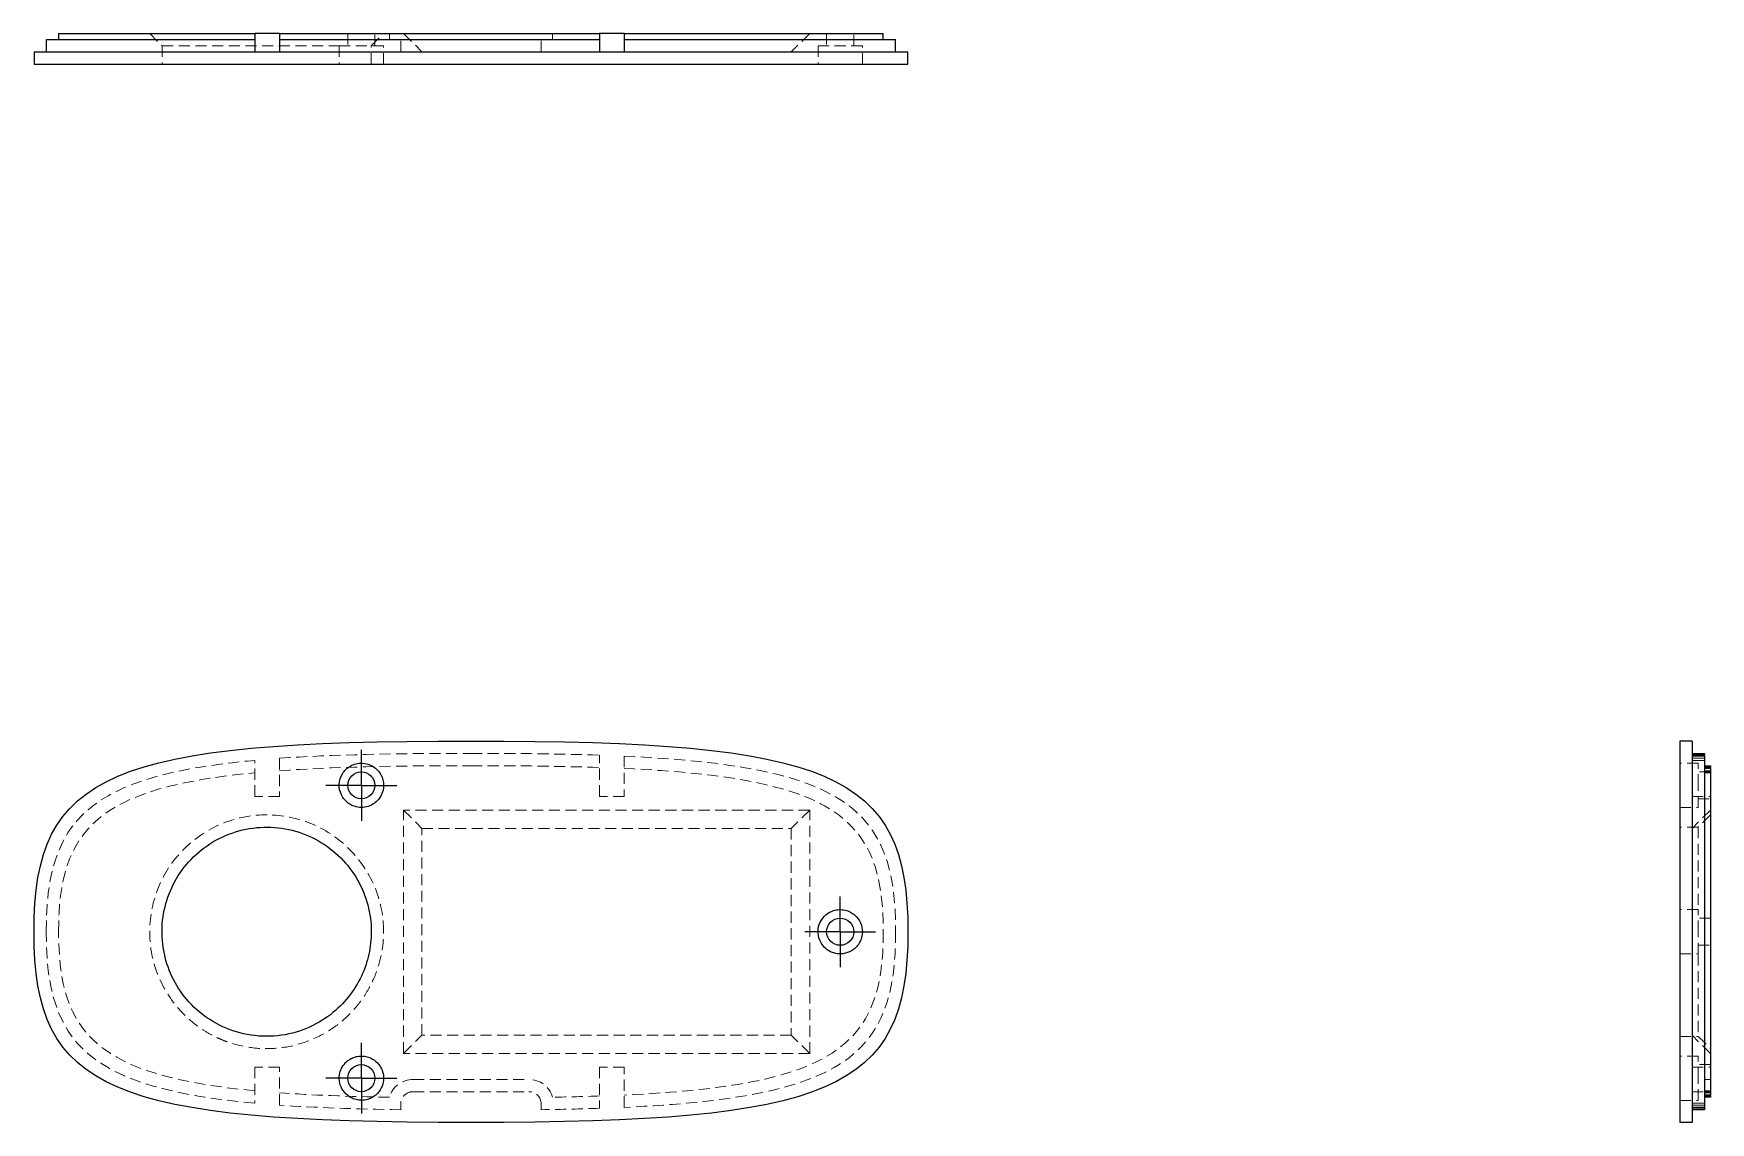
# Model space of a CAD drawing. Header units: millimetres. Extents: x 33 to 225, y 35 to 160.
import ezdxf

# ---------------------------------------------------------------- set-up
doc = ezdxf.new("R2010")
doc.units = ezdxf.units.MM
doc.linetypes.add('HIDDEN', pattern=[1.905, 1.27, -0.635])
doc.layers.add('10', color=7, linetype='Continuous')

# ---------------------------------------------------------------- blocks, each defined once
blk = doc.blocks.new('SW_CENTERMARKSYMBOL_0')
at = {"layer": '10', "color": 0}
for p, q in [((0, 2.5), (0, 4.05)), ((0, 0), (0, 2.5)), ((-2.5, 0), (-4.05, 0)), ((0, 0), (-2.5, 0)), ((0, 0), (0, -2.5)), ((0, 0), (2.5, 0)), ((2.5, 0), (4.05, 0)), ((0, -2.5), (0, -4.05))]:
    blk.add_line(p, q, dxfattribs=at)
blk = doc.blocks.new('SW_CENTERMARKSYMBOL_1')
at = {"layer": '10', "color": 0}
for p, q in [((0, 2.5), (0, 4.05)), ((0, 0), (0, 2.5)), ((-2.5, 0), (-4.05, 0)), ((0, 0), (-2.5, 0)), ((0, 0), (0, -2.5)), ((0, 0), (2.5, 0)), ((2.5, 0), (4.05, 0)), ((0, -2.5), (0, -4.05))]:
    blk.add_line(p, q, dxfattribs=at)
blk = doc.blocks.new('SW_CENTERMARKSYMBOL_2')
at = {"layer": '10', "color": 0}
for p, q in [((0, 2.5), (0, 4.05)), ((0, 0), (0, 2.5)), ((-2.5, 0), (-4.05, 0)), ((0, 0), (-2.5, 0)), ((0, 0), (0, -2.5)), ((0, 0), (2.5, 0)), ((2.5, 0), (4.05, 0)), ((0, -2.5), (0, -4.05))]:
    blk.add_line(p, q, dxfattribs=at)

msp = doc.modelspace()

# ---------------------------------------------------------------- linework, layer by layer
at = {"color": 7, "linetype": 'Continuous', "lineweight": 25}
for p, q in [((35.84, 159.76), (35.84, 159.06)), ((58.29, 159.76), (58.29, 159.06)), ((61.11, 159.76), (58.29, 159.76)), ((61.11, 159.76), (61.11, 159.06)), ((97.71, 159.76), (97.71, 159.06)), ((100.53, 159.76), (97.71, 159.76)), ((100.53, 159.76), (100.53, 159.06)), ((130.16, 159.06), (130.16, 159.76)), ((33.03, 157.65), (33.03, 156.24)), ((34.43, 159.06), (34.43, 157.65)), ((58.29, 159.06), (58.29, 157.65)), ((61.11, 159.06), (61.11, 157.65)), ((97.71, 159.06), (97.71, 157.65)), ((100.53, 159.06), (100.53, 157.65)), ((131.57, 157.65), (131.57, 159.06)), ((132.97, 156.24), (132.97, 157.65)), ((222.65, 78.82), (221.24, 78.82)), ((222.65, 77.41), (224.06, 77.41)), ((224.06, 77.2), (222.65, 77.2)), ((224.06, 77.09), (222.65, 77.09)), ((224.06, 77.13), (224.06, 77.2)), ((224.06, 76), (224.76, 76)), ((224.76, 75.79), (224.06, 75.79)), ((224.76, 75.68), (224.06, 75.68)), ((224.76, 75.72), (224.76, 75.79)), ((224.06, 36.91), (222.65, 36.91)), ((224.06, 36.8), (222.65, 36.8)), ((224.06, 36.64), (222.65, 36.64)), ((224.76, 38.32), (224.06, 38.32)), ((224.76, 38.21), (224.06, 38.21)), ((224.76, 38.07), (224.06, 38.07)), ((224.06, 36.87), (224.06, 36.8)), ((224.76, 38.21), (224.76, 38.28)), ((222.65, 35.18), (221.24, 35.18))]:
    msp.add_line(p, q, dxfattribs=at)
at = {"color": 7, "linetype": 'HIDDEN', "lineweight": 18}
for p, q in [((35.84, 159.06), (35.84, 159.76)), ((46.26, 159.76), (47.67, 158.35)), ((68.92, 159.76), (68.92, 158.35)), ((71.6, 158.35), (73.01, 159.76)), ((72.02, 158.35), (72.02, 159.76)), ((73.68, 159.76), (73.68, 159.06)), ((75.3, 159.76), (77.39, 157.66)), ((92.32, 159.76), (92.32, 159.06)), ((121.74, 159.76), (119.64, 157.66)), ((123.68, 159.76), (123.68, 158.35)), ((126.78, 158.35), (126.78, 159.76)), ((130.16, 159.06), (130.16, 159.76)), ((33.03, 157.65), (33.03, 156.24)), ((34.43, 157.65), (34.43, 159.06)), ((47.67, 158.35), (47.67, 156.24)), ((73.01, 158.35), (67.94, 158.35)), ((67.94, 158.35), (67.94, 156.24)), ((71.6, 156.24), (71.6, 158.35)), ((73.01, 156.24), (73.01, 158.35)), ((74.98, 157.65), (74.98, 159.06)), ((119.64, 157.66), (77.39, 157.66)), ((91.02, 157.65), (91.02, 159.06)), ((127.77, 158.35), (122.7, 158.35)), ((122.7, 158.35), (122.7, 156.24)), ((127.77, 156.24), (127.77, 158.35)), ((131.57, 157.65), (131.57, 159.06)), ((132.97, 157.65), (132.97, 156.24)), ((61.11, 76.84), (61.11, 72.49)), ((97.71, 72.49), (97.71, 77.2)), ((100.53, 77.09), (100.53, 72.49)), ((224.06, 76.84), (222.65, 76.84)), ((58.29, 72.49), (58.29, 76.61)), ((223.35, 76.29), (221.24, 76.29)), ((224.06, 76.61), (222.65, 76.61)), ((223.35, 73.75), (223.35, 76.29)), ((224.76, 75.3), (223.35, 75.3)), ((224.76, 75.42), (224.06, 75.42)), ((224.76, 75.19), (224.06, 75.19)), ((223.35, 71.22), (223.35, 73.75)), ((61.11, 72.49), (58.29, 72.49)), ((100.53, 72.49), (97.71, 72.49)), ((221.24, 71.22), (223.35, 71.22)), ((222.65, 72.49), (224.76, 72.49)), ((223.35, 72.2), (224.76, 72.2)), ((75.3, 70.92), (77.39, 68.83)), ((75.3, 43.08), (75.3, 70.92)), ((121.74, 70.92), (75.3, 70.92)), ((121.74, 70.92), (119.64, 68.83)), ((121.74, 43.08), (121.74, 70.92)), ((224.76, 70.92), (222.66, 68.83)), ((224.76, 70.37), (223.35, 68.97)), ((77.39, 68.83), (119.64, 68.83)), ((77.39, 45.17), (77.39, 68.83)), ((119.64, 68.83), (119.64, 45.17)), ((223.35, 68.97), (221.24, 68.97)), ((222.66, 45.17), (222.66, 68.83)), ((223.35, 59.53), (221.24, 59.53)), ((223.35, 57), (223.35, 59.53)), ((224.76, 58.55), (223.35, 58.55)), ((223.35, 54.47), (223.35, 57)), ((221.24, 54.47), (223.35, 54.47)), ((223.35, 55.45), (224.76, 55.45)), ((75.3, 43.08), (77.39, 45.17)), ((119.64, 45.17), (77.39, 45.17)), ((121.74, 43.08), (119.64, 45.17)), ((221.24, 45.03), (223.35, 45.03)), ((224.76, 43.08), (222.66, 45.17)), ((121.74, 43.08), (75.3, 43.08)), ((223.35, 42.78), (221.24, 42.78)), ((223.35, 40.25), (223.35, 42.78)), ((61.11, 41.51), (58.29, 41.51)), ((58.29, 41.51), (58.29, 37.39)), ((61.11, 37.16), (61.11, 41.51)), ((97.71, 41.51), (97.71, 36.8)), ((100.53, 41.51), (97.71, 41.51)), ((100.53, 36.91), (100.53, 41.51)), ((222.65, 41.51), (224.76, 41.51)), ((224.76, 41.8), (223.35, 41.8)), ((76.38, 40.11), (89.62, 40.11)), ((76.38, 38.7), (89.62, 38.7)), ((222.65, 38.7), (224.06, 38.7)), ((223.35, 37.71), (223.35, 40.25)), ((224.06, 40.11), (224.76, 40.11)), ((224.76, 38.81), (224.06, 38.81)), ((224.06, 38.7), (224.76, 38.7)), ((224.76, 38.58), (224.06, 38.58)), ((74.98, 37.29), (74.98, 36.64)), ((91.02, 36.64), (91.02, 37.29)), ((221.24, 37.71), (223.35, 37.71)), ((224.06, 37.39), (222.65, 37.39)), ((224.06, 37.16), (222.65, 37.16))]:
    msp.add_line(p, q, dxfattribs=at)
at = {"color": 7, "linetype": 'HIDDEN', "lineweight": 18, "flags": 128}
for points in [[(223.35, 45.03), (224.06, 44.33), (224.76, 43.63)], [(224.76, 40.11), (224.76, 40.11)], [(73.68, 38.07), (73.68, 38.07)], [(92.32, 38.07), (92.32, 38.07)]]:
    msp.add_lwpolyline(points, dxfattribs=at)
at = {"color": 7, "linetype": 'Continuous', "lineweight": 25}
for centre in [(70.47, 73.75), (125.23, 57), (70.47, 40.25)]:
    msp.add_circle(centre, 1.55, dxfattribs=at)
at = {"color": 7, "linetype": 'HIDDEN', "lineweight": 18}
for centre, radius, start, end in [((76.38, 37.29), 2.82, 90.0004, 163.9755), ((76.38, 37.29), 1.41, 90, 180.0005), ((89.62, 37.29), 2.82, 16.0245, 89.9996), ((89.62, 37.29), 1.41, 0, 90)]:
    msp.add_arc(centre, radius, start, end, dxfattribs=at)
at = {"color": 7, "linetype": 'Continuous', "lineweight": 25}
for points, knots in [([(35.84, 159.76), (35.85, 159.76), (35.87, 159.76), (36.07, 159.76), (36.42, 159.76), (36.96, 159.76), (37.7, 159.76), (38.66, 159.76), (39.85, 159.76), (41.28, 159.76), (42.98, 159.76), (44.9, 159.76), (47.06, 159.76), (49.45, 159.76), (52.13, 159.76), (55.11, 159.76), (57.2, 159.76), (58.29, 159.76)], [0, 0, 0, 0, 0.065803, 0.130239, 0.189969, 0.245916, 0.299284, 0.351557, 0.404428, 0.459663, 0.518951, 0.583799, 0.651427, 0.726115, 0.808659, 0.89975, 1, 1, 1, 1]), ([(100.53, 159.76), (101.82, 159.76), (104.29, 159.76), (107.84, 159.76), (111.06, 159.76), (113.99, 159.76), (116.62, 159.76), (118.97, 159.76), (121.11, 159.76), (123.02, 159.76), (124.72, 159.76), (126.15, 159.76), (127.34, 159.76), (128.3, 159.76), (129.04, 159.76), (129.58, 159.76), (129.93, 159.76), (130.13, 159.76), (130.15, 159.76), (130.16, 159.76)], [0, 0, 0, 0, 0.096578, 0.185017, 0.265725, 0.339142, 0.405752, 0.466104, 0.520826, 0.574052, 0.622715, 0.668051, 0.711447, 0.754352, 0.798156, 0.844076, 0.893102, 0.94599, 1, 1, 1, 1]), ([(33.03, 157.65), (33.04, 157.65), (33.06, 157.65), (33.27, 157.65), (33.64, 157.65), (34.21, 157.65), (34.99, 157.65), (36, 157.65), (37.26, 157.65), (38.78, 157.65), (40.58, 157.65), (42.51, 157.65), (44.53, 157.65), (46.61, 157.65), (48.91, 157.65), (51.43, 157.65), (54.18, 157.65), (57.17, 157.65), (60.31, 157.65), (63.6, 157.65), (67.02, 157.65), (70.67, 157.65), (74.56, 157.65), (78.7, 157.65), (81.54, 157.65), (83, 157.65)], [0, 0, 0, 0, 0.039931, 0.079008, 0.115163, 0.148897, 0.180863, 0.211871, 0.242867, 0.274859, 0.308836, 0.345698, 0.377798, 0.412588, 0.450368, 0.4914, 0.53592, 0.584138, 0.636248, 0.687587, 0.742478, 0.801046, 0.863411, 0.929691, 1, 1, 1, 1]), ([(34.44, 159.06), (34.45, 159.06), (34.46, 159.06), (34.67, 159.06), (35.03, 159.06), (35.59, 159.06), (36.35, 159.06), (37.33, 159.06), (38.56, 159.06), (40.03, 159.06), (41.78, 159.06), (43.67, 159.06), (45.66, 159.06), (47.75, 159.06), (50.05, 159.06), (52.59, 159.06), (55.36, 159.06), (57.29, 159.06), (58.29, 159.06)], [0, 0, 0, 0, 0.066002, 0.13061, 0.190439, 0.246361, 0.299514, 0.351307, 0.403367, 0.45741, 0.5151, 0.577937, 0.634272, 0.695558, 0.762329, 0.835054, 0.914152, 1, 1, 1, 1]), ([(83, 157.65), (84.59, 157.65), (87.67, 157.65), (92.15, 157.65), (96.33, 157.65), (100.24, 157.65), (103.87, 157.65), (107.24, 157.65), (110.45, 157.65), (113.48, 157.65), (116.35, 157.65), (118.94, 157.65), (121.27, 157.65), (123.43, 157.65), (125.42, 157.65), (127.22, 157.65), (128.74, 157.65), (130, 157.65), (131.01, 157.65), (131.79, 157.65), (132.36, 157.65), (132.73, 157.65), (132.94, 157.65), (132.96, 157.65), (132.97, 157.65)], [0, 0, 0, 0, 0.076499, 0.148216, 0.2153, 0.277903, 0.336183, 0.390307, 0.440448, 0.491224, 0.537677, 0.580105, 0.618849, 0.6543, 0.691162, 0.72514, 0.757132, 0.788127, 0.819136, 0.851102, 0.884836, 0.920992, 0.960069, 1, 1, 1, 1]), ([(100.53, 159.06), (101.73, 159.06), (104.04, 159.06), (107.38, 159.06), (110.46, 159.06), (113.28, 159.06), (115.85, 159.06), (118.19, 159.06), (120.31, 159.06), (122.33, 159.06), (124.22, 159.06), (125.97, 159.06), (127.44, 159.06), (128.67, 159.06), (129.65, 159.06), (130.41, 159.06), (130.97, 159.06), (131.33, 159.06), (131.54, 159.06), (131.55, 159.06), (131.56, 159.06)], [0, 0, 0, 0, 0.0850296, 0.1637132, 0.2363294, 0.3031765, 0.3645792, 0.4208959, 0.4725298, 0.5199399, 0.5721354, 0.6200553, 0.6649459, 0.7081889, 0.7512108, 0.7953619, 0.8418132, 0.8915095, 0.9451762, 1, 1, 1, 1]), ([(33.03, 156.24), (33.04, 156.24), (33.06, 156.24), (33.27, 156.24), (33.64, 156.24), (34.21, 156.24), (34.99, 156.24), (36, 156.24), (37.26, 156.24), (38.78, 156.24), (40.58, 156.24), (42.51, 156.24), (44.53, 156.24), (46.61, 156.24), (48.91, 156.24), (51.43, 156.24), (54.18, 156.24), (57.17, 156.24), (60.31, 156.24), (63.6, 156.24), (67.02, 156.24), (70.67, 156.24), (74.56, 156.24), (78.7, 156.24), (81.54, 156.24), (83, 156.24)], [0, 0, 0, 0, 0.039931, 0.079008, 0.115163, 0.148897, 0.180863, 0.211871, 0.242867, 0.274859, 0.308836, 0.345698, 0.377798, 0.412588, 0.450368, 0.4914, 0.53592, 0.584138, 0.636248, 0.687587, 0.742478, 0.801046, 0.863411, 0.929691, 1, 1, 1, 1]), ([(83, 156.24), (84.59, 156.24), (87.67, 156.24), (92.15, 156.24), (96.33, 156.24), (100.24, 156.24), (103.87, 156.24), (107.24, 156.24), (110.45, 156.24), (113.48, 156.24), (116.35, 156.24), (118.94, 156.24), (121.27, 156.24), (123.43, 156.24), (125.42, 156.24), (127.22, 156.24), (128.74, 156.24), (130, 156.24), (131.01, 156.24), (131.79, 156.24), (132.36, 156.24), (132.73, 156.24), (132.94, 156.24), (132.96, 156.24), (132.97, 156.24)], [0, 0, 0, 0, 0.076499, 0.148216, 0.2153, 0.277903, 0.336183, 0.390307, 0.440448, 0.491224, 0.537677, 0.580105, 0.618849, 0.6543, 0.691162, 0.72514, 0.757132, 0.788127, 0.819136, 0.851102, 0.884836, 0.920992, 0.960069, 1, 1, 1, 1]), ([(69.01, 71.68), (68.65, 71.93), (68.37, 72.27), (68, 73.04), (67.92, 73.46), (67.96, 74.29), (68.08, 74.7), (68.52, 75.43), (68.84, 75.74), (69.43, 76.07), (69.64, 76.16), (70.08, 76.27), (70.31, 76.29), (71, 76.27), (71.45, 76.13), (72.01, 75.78), (72.18, 75.63), (72.48, 75.32), (72.6, 75.14), (72.9, 74.58), (73.01, 74.17), (73.01, 73.75)], [0, 0, 0, 0, 0.125, 0.125, 0.25, 0.25, 0.375, 0.375, 0.5, 0.5, 0.5625, 0.5625, 0.625, 0.625, 0.75, 0.75, 0.8125, 0.8125, 0.875, 0.875, 1, 1, 1, 1]), ([(73.01, 73.75), (73.01, 73.37), (72.92, 72.99), (72.66, 72.46), (72.55, 72.28), (72.27, 71.96), (72.11, 71.81), (71.73, 71.54), (71.5, 71.42), (71.01, 71.26), (70.74, 71.22), (70.19, 71.22), (69.92, 71.27), (69.43, 71.43), (69.2, 71.55), (69.01, 71.68)], [0, 0, 0, 0, 0.25, 0.25, 0.375, 0.375, 0.5, 0.5, 0.625, 0.625, 0.75, 0.75, 0.875, 0.875, 1, 1, 1, 1]), ([(54.26, 46.31), (53.3, 46.79), (52.4, 47.4), (50.82, 48.83), (50.14, 49.64), (49, 51.41), (48.55, 52.36), (47.92, 54.33), (47.73, 55.36), (47.63, 57.42), (47.71, 58.45), (48.14, 60.48), (48.48, 61.46), (49.42, 63.33), (50.02, 64.2), (51.43, 65.78), (52.25, 66.48), (54.05, 67.64), (55.04, 68.1), (57.12, 68.75), (58.21, 68.93), (60.4, 68.99), (61.5, 68.87), (63.61, 68.34), (64.63, 67.93), (66.5, 66.86), (67.36, 66.2), (68.86, 64.69), (69.5, 63.85), (70.54, 62.03), (70.93, 61.06), (71.46, 59.06), (71.6, 58.03), (71.6, 57)], [0, 0, 0, 0, 0.0625, 0.0625, 0.125, 0.125, 0.1875, 0.1875, 0.25, 0.25, 0.3125, 0.3125, 0.375, 0.375, 0.4375, 0.4375, 0.5, 0.5, 0.5625, 0.5625, 0.625, 0.625, 0.6875, 0.6875, 0.75, 0.75, 0.8125, 0.8125, 0.875, 0.875, 0.9375, 0.9375, 1, 1, 1, 1]), ([(123, 55.81), (122.83, 56.13), (122.73, 56.47), (122.68, 57.16), (122.72, 57.51), (122.96, 58.18), (123.15, 58.49), (123.55, 58.91), (123.71, 59.04), (124.06, 59.25), (124.25, 59.35), (124.66, 59.48), (124.89, 59.52), (125.34, 59.54), (125.56, 59.52), (126, 59.43), (126.2, 59.35), (126.58, 59.16), (126.74, 59.04), (127.19, 58.66), (127.41, 58.35), (127.7, 57.69), (127.77, 57.35), (127.77, 57)], [0, 0, 0, 0, 0.125, 0.125, 0.25, 0.25, 0.375, 0.375, 0.4375, 0.4375, 0.5, 0.5, 0.5625, 0.5625, 0.625, 0.625, 0.6875, 0.6875, 0.75, 0.75, 0.875, 0.875, 1, 1, 1, 1]), ([(71.6, 57), (71.6, 56.14), (71.5, 55.27), (71.13, 53.57), (70.85, 52.73), (70.08, 51.1), (69.6, 50.31), (68.42, 48.83), (67.73, 48.13), (66.11, 46.89), (65.19, 46.35), (63.16, 45.51), (62.04, 45.22), (59.74, 44.98), (58.55, 45.03), (56.29, 45.45), (55.22, 45.82), (54.26, 46.31)], [0, 0, 0, 0, 0.125, 0.125, 0.25, 0.25, 0.375, 0.375, 0.5, 0.5, 0.625, 0.625, 0.75, 0.75, 0.875, 0.875, 1, 1, 1, 1]), ([(127.77, 57), (127.77, 56.56), (127.66, 56.12), (127.29, 55.5), (127.14, 55.31), (126.83, 55.03), (126.72, 54.95), (126.47, 54.79), (126.34, 54.71), (126.03, 54.59), (125.87, 54.54), (125.52, 54.48), (125.33, 54.46), (124.96, 54.47), (124.78, 54.5), (124.44, 54.59), (124.28, 54.64), (123.86, 54.85), (123.62, 55.02), (123.25, 55.4), (123.11, 55.6), (123, 55.81)], [0, 0, 0, 0, 0.25, 0.25, 0.375, 0.375, 0.4375, 0.4375, 0.5, 0.5, 0.5625, 0.5625, 0.625, 0.625, 0.6875, 0.6875, 0.75, 0.75, 0.875, 0.875, 1, 1, 1, 1]), ([(68.01, 40.84), (68.06, 41.08), (68.16, 41.31), (68.42, 41.76), (68.6, 41.98), (68.95, 42.28), (69.08, 42.37), (69.37, 42.54), (69.54, 42.61), (69.92, 42.73), (70.12, 42.77), (70.55, 42.79), (70.76, 42.77), (71.37, 42.65), (71.69, 42.49), (72.22, 42.11), (72.41, 41.9), (72.72, 41.45), (72.83, 41.21), (72.97, 40.73), (73.01, 40.49), (73.01, 40.25)], [0, 0, 0, 0, 0.125, 0.125, 0.25, 0.25, 0.3125, 0.3125, 0.375, 0.375, 0.4375, 0.4375, 0.5, 0.5, 0.625, 0.625, 0.75, 0.75, 0.875, 0.875, 1, 1, 1, 1]), ([(73.01, 40.25), (73.01, 39.94), (72.95, 39.64), (72.73, 39.05), (72.56, 38.76), (72.19, 38.38), (72.05, 38.26), (71.73, 38.04), (71.55, 37.95), (71.15, 37.8), (70.93, 37.75), (70.47, 37.7), (70.24, 37.71), (69.8, 37.8), (69.59, 37.86), (69.22, 38.04), (69.05, 38.14), (68.61, 38.49), (68.4, 38.76), (68.09, 39.33), (68, 39.63), (67.92, 40.23), (67.94, 40.54), (68.01, 40.84)], [0, 0, 0, 0, 0.125, 0.125, 0.25, 0.25, 0.3125, 0.3125, 0.375, 0.375, 0.4375, 0.4375, 0.5, 0.5, 0.5625, 0.5625, 0.625, 0.625, 0.75, 0.75, 0.875, 0.875, 1, 1, 1, 1])]:
    msp.add_open_spline(points, degree=3, knots=knots, dxfattribs=at)
for points in [[(61.11, 159.76), (67.03, 159.76), (74.24, 159.76), (83, 159.76)], [(83, 159.76), (88.49, 159.76), (93.37, 159.76), (97.71, 159.76)], [(61.11, 159.06), (67.08, 159.06), (74.3, 159.06), (83, 159.06)], [(83, 159.06), (88.47, 159.06), (93.35, 159.06), (97.71, 159.06)], [(33.03, 57), (32.97, 75.34), (41.98, 78.82), (83, 78.82)], [(83, 78.82), (124.02, 78.82), (133.03, 75.34), (132.97, 57)], [(221.24, 78.82), (221.24, 78.82), (221.24, 75.34), (221.24, 57)], [(222.65, 78.82), (222.65, 78.82), (222.65, 75.34), (222.65, 57)], [(224.06, 77.41), (224.06, 77.41), (224.06, 77.35), (224.06, 77.2)], [(224.06, 77.09), (224.06, 75.93), (224.06, 71.29), (224.06, 57)], [(224.76, 76), (224.76, 76), (224.76, 75.94), (224.76, 75.79)], [(224.76, 75.68), (224.76, 74.57), (224.76, 70.21), (224.76, 57)], [(83, 35.18), (41.98, 35.18), (32.97, 38.66), (33.03, 57)], [(132.97, 57), (133.03, 38.66), (124.02, 35.18), (83, 35.18)], [(221.24, 57), (221.24, 38.66), (221.24, 35.18), (221.24, 35.18)], [(222.65, 57), (222.65, 38.66), (222.65, 35.18), (222.65, 35.18)], [(224.06, 57), (224.06, 42.71), (224.06, 38.07), (224.06, 36.91)], [(224.76, 57), (224.76, 43.79), (224.76, 39.43), (224.76, 38.32)], [(224.06, 36.8), (224.06, 36.73), (224.06, 36.67), (224.06, 36.64)], [(224.76, 38.21), (224.76, 38.15), (224.76, 38.1), (224.76, 38.07)]]:
    msp.add_open_spline(points, degree=3, dxfattribs=at)
at = {"color": 7, "linetype": 'HIDDEN', "lineweight": 18}
for points, knots in [([(47.69, 158.35), (47.7, 158.35), (47.7, 158.35), (48.03, 158.35), (48.61, 158.35), (49.46, 158.35), (50.54, 158.35), (51.83, 158.35), (53.3, 158.35), (54.92, 158.35), (56.65, 158.35), (58.46, 158.35), (60.29, 158.35), (62.11, 158.35), (63.86, 158.35), (65.51, 158.35), (66.87, 158.35), (67.59, 158.35), (67.88, 158.35)], [0, 0, 0, 0, 0.046739, 0.111267, 0.17586, 0.240553, 0.30537, 0.370324, 0.435416, 0.500637, 0.565961, 0.631356, 0.696778, 0.762185, 0.827532, 0.892784, 0.957914, 1, 1, 1, 1]), ([(73.01, 57), (73.01, 55.32), (72.69, 53.64), (71.73, 51.24), (71.33, 50.47), (70.37, 48.98), (69.8, 48.26), (68.5, 46.95), (67.76, 46.34), (66.13, 45.27), (65.24, 44.82), (63.33, 44.11), (62.31, 43.85), (60.22, 43.6), (59.15, 43.59), (57.05, 43.84), (56.03, 44.08), (54.95, 44.47), (54.8, 44.53), (54.64, 44.59), (54.6, 44.61), (54.57, 44.62), (54.55, 44.63), (54.49, 44.66), (54.24, 44.76), (54, 44.87), (53.43, 45.14), (53.06, 45.35), (51.24, 46.45), (49.97, 47.6), (47.94, 50.3), (47.18, 51.83), (46.29, 55.07), (46.15, 56.77), (46.52, 60.11), (47.02, 61.75), (48.58, 64.72), (49.66, 66.07), (52.23, 68.26), (53.73, 69.12), (56.95, 70.21), (58.66, 70.45), (62.06, 70.26), (63.74, 69.84), (66.82, 68.4), (68.22, 67.39), (70.53, 64.93), (71.45, 63.48), (72.69, 60.36), (73.01, 58.68), (73.01, 57)], [0, 0, 0, 0, 0.0625, 0.0625, 0.09375, 0.09375, 0.125, 0.125, 0.15625, 0.15625, 0.1875, 0.1875, 0.21875, 0.21875, 0.25, 0.25, 0.28125, 0.28125, 0.285156, 0.286133, 0.286621, 0.286621, 0.287109, 0.287109, 0.289063, 0.296875, 0.296875, 0.3125, 0.3125, 0.375, 0.375, 0.4375, 0.4375, 0.5, 0.5, 0.5625, 0.5625, 0.625, 0.625, 0.6875, 0.6875, 0.75, 0.75, 0.8125, 0.8125, 0.875, 0.875, 0.9375, 0.9375, 1, 1, 1, 1]), ([(223.35, 68.93), (223.35, 68.94), (223.35, 68.97), (223.35, 68.74), (223.35, 68.25), (223.35, 67.47), (223.35, 66.46), (223.35, 65.23), (223.35, 63.82), (223.35, 62.25), (223.35, 60.83), (223.35, 59.93), (223.35, 59.62)], [0, 0, 0, 0, 0.041153, 0.154211, 0.267167, 0.379958, 0.492537, 0.60488, 0.716983, 0.828865, 0.940561, 1, 1, 1, 1]), ([(223.35, 54.41), (223.35, 54.08), (223.35, 53.15), (223.35, 51.68), (223.35, 50.04), (223.35, 48.63), (223.35, 47.44), (223.35, 46.48), (223.35, 45.73), (223.35, 45.24), (223.35, 45.01), (223.35, 45.06), (223.35, 45.06)], [0, 0, 0, 0, 0.06187, 0.176171, 0.293259, 0.414074, 0.518254, 0.625951, 0.73721, 0.851587, 0.968021, 1, 1, 1, 1])]:
    msp.add_open_spline(points, degree=3, knots=knots, dxfattribs=at)
for points in [[(61.11, 76.84), (67.08, 77.26), (74.3, 77.41), (83, 77.41)], [(83, 77.41), (88.47, 77.41), (93.35, 77.35), (97.71, 77.2)], [(100.53, 77.09), (125.55, 75.93), (131.61, 71.29), (131.57, 57)], [(34.43, 57), (34.4, 69.81), (39.26, 74.87), (58.29, 76.61)], [(35.84, 57), (35.81, 68.77), (40.41, 73.51), (58.29, 75.19)], [(61.11, 75.42), (67.03, 75.85), (74.24, 76), (83, 76)], [(83, 76), (88.49, 76), (93.37, 75.94), (97.71, 75.79)], [(100.53, 75.68), (124.4, 74.57), (130.2, 70.21), (130.16, 57)], [(58.29, 37.39), (39.26, 39.13), (34.4, 44.19), (34.43, 57)], [(58.29, 38.81), (40.41, 40.49), (35.81, 45.23), (35.84, 57)], [(131.57, 57), (131.61, 42.71), (125.55, 38.07), (100.53, 36.91)], [(130.16, 57), (130.2, 43.79), (124.4, 39.43), (100.53, 38.32)], [(73.68, 38.07), (68.95, 38.15), (64.78, 38.31), (61.11, 38.58)], [(74.98, 36.64), (69.74, 36.72), (65.14, 36.88), (61.11, 37.16)], [(97.71, 36.8), (95.61, 36.73), (93.38, 36.67), (91.02, 36.64)], [(97.71, 38.21), (96, 38.15), (94.21, 38.1), (92.32, 38.07)], [(224.76, 38.07), (224.76, 38.09), (224.76, 38.12), (224.76, 38.15)]]:
    msp.add_open_spline(points, degree=3, dxfattribs=at)

# ---------------------------------------------------------------- block references
at = {"layer": '10'}
for name, p in [('SW_CENTERMARKSYMBOL_2', (70.47, 73.75)), ('SW_CENTERMARKSYMBOL_1', (125.23, 57)), ('SW_CENTERMARKSYMBOL_0', (70.47, 40.25))]:
    msp.add_blockref(name, p, dxfattribs=at)

doc.saveas('drawing.dxf')
